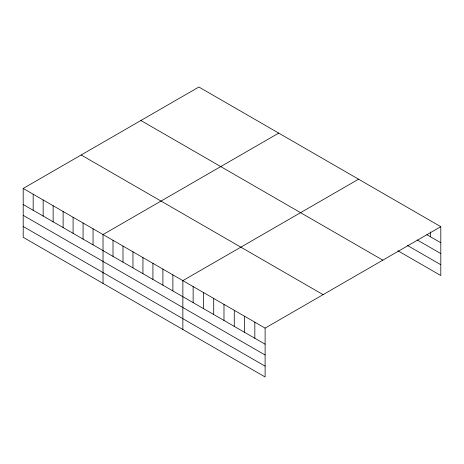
<?xml version="1.0" encoding="UTF-8"?>
<svg xmlns="http://www.w3.org/2000/svg" width="464" height="464" viewBox="0 0 464 464"><rect width="100%" height="100%" fill="white"/><g stroke="black" fill="none" stroke-linecap="round" stroke-linejoin="round"><path stroke-width="0.7" d="M265.112 355.012L265.112 328.123L23.2 188.454L23.2 237.313L265.112 376.977L265.112 355.012L23.2 215.342M397.863 250.751L440.8 275.546L440.8 226.687L198.888 87.023L23.2 188.454M278.719 133.11L103.031 234.546L103.031 283.4M358.55 179.203L182.862 280.633L182.862 329.492M265.112 328.123L440.8 226.687M426.892 234.726L440.8 242.753M417.211 239.958L440.8 253.576M407.537 245.52L440.8 264.724M140.911 120.495L382.823 260.159M81.177 154.982L323.089 294.646M23.2 204.525L265.112 344.189M23.2 226.49L265.112 366.16M430.517 231.93L430.517 236.82M254.829 322.184L254.829 338.256M244.545 316.251L244.545 332.317M234.268 310.312L234.268 326.383M223.984 304.378L223.984 320.444M213.707 298.445L213.707 314.511M203.423 292.506L203.423 308.577M193.14 286.572L193.14 302.638M172.881 274.874L172.881 290.94M162.905 269.114L162.905 285.18M152.923 263.349L152.923 279.421M142.947 257.59L142.947 273.656M132.965 251.83L132.965 267.896M122.989 246.065L122.989 262.137M113.007 240.306L113.007 256.377M93.049 228.787L93.049 244.853M83.073 223.022L83.073 239.093M73.092 217.262L73.092 233.328M63.116 211.503L63.116 227.569M53.134 205.738L53.134 221.809M43.158 199.978L43.158 216.044M33.176 194.219L33.176 210.285"/></g></svg>
